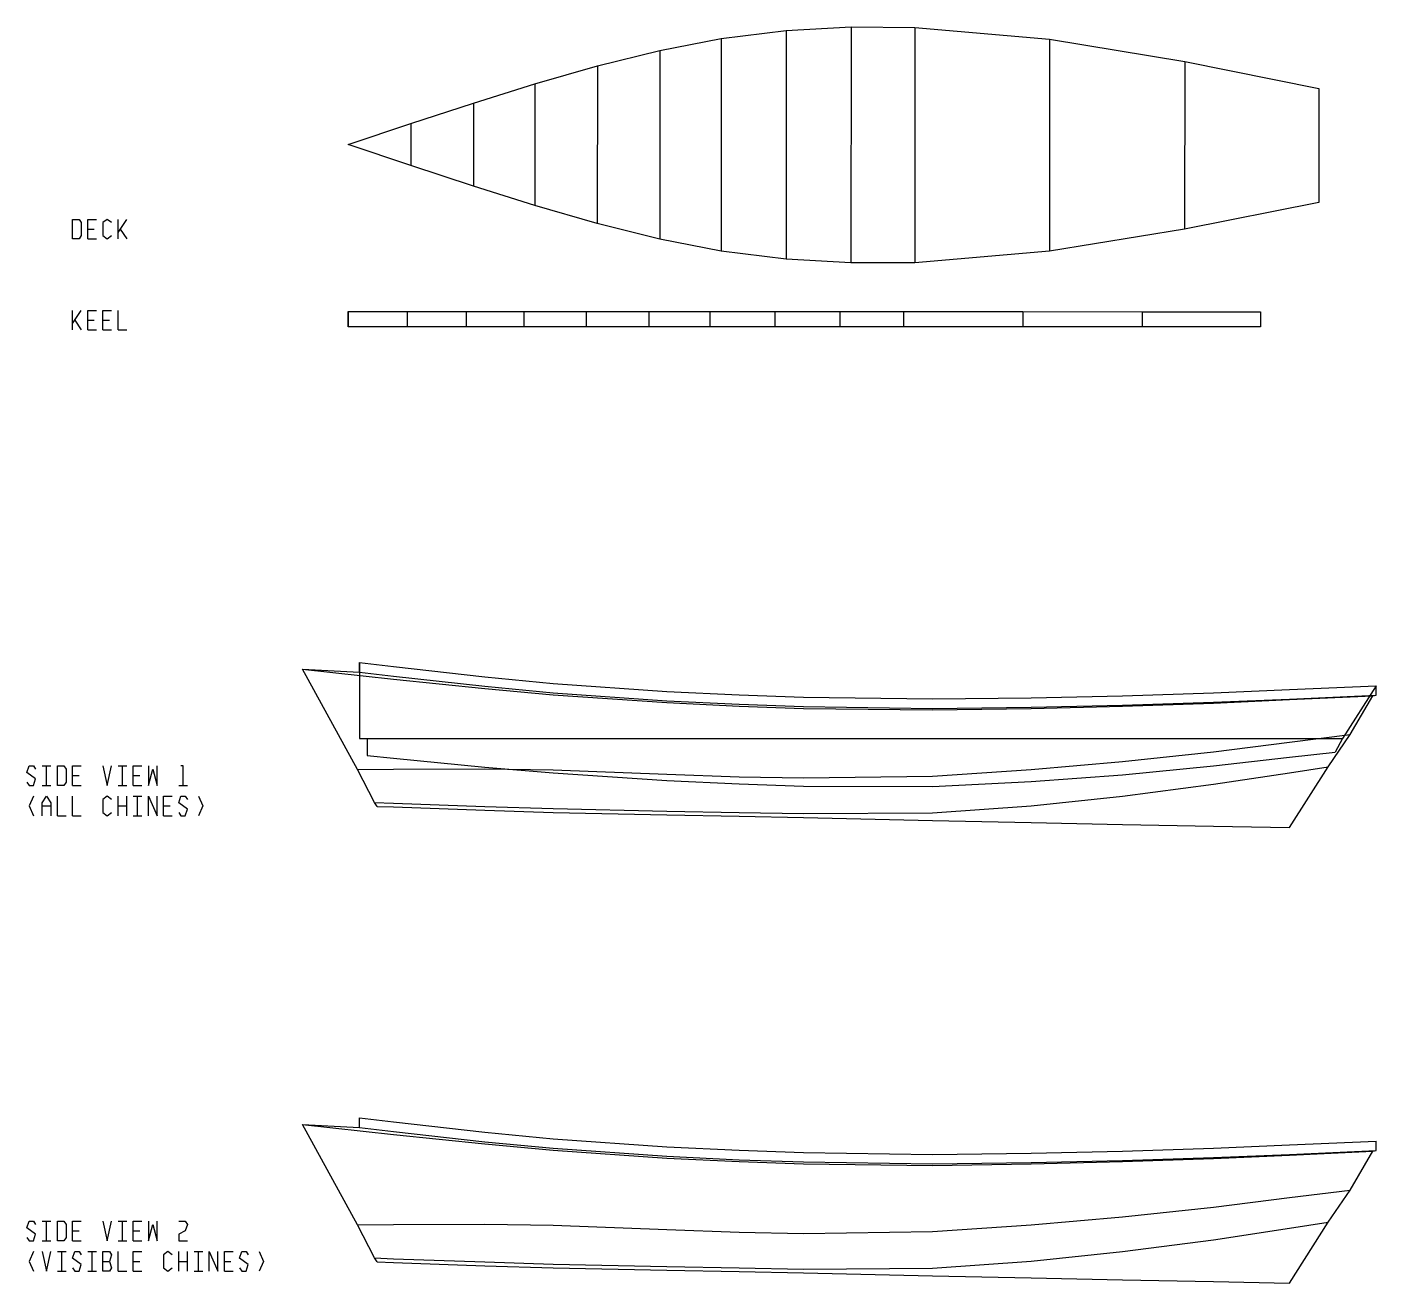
# Model space of a CAD drawing. Header units: metres. Extents: x -385 to 707, y -720 to 1023.
# Drawn here: x -384.6 to -29.2, y -240 to 91 of the extents above; entities that cross this region are included whole.
import ezdxf

# ---------------------------------------------------------------- set-up
doc = ezdxf.new("R2010")
doc.units = ezdxf.units.M

msp = doc.modelspace()

# ---------------------------------------------------------------- linework, layer by layer
for p, q in [((-201.67, 87.92), (-184.56, 90.04)), ((-184.56, 90.04), (-184.62, 29.76)), ((-184.56, 90.04), (-167.46, 90.98)), ((-167.46, 90.98), (-167.52, 28.79)), ((-167.46, 90.98), (-150.66, 90.87)), ((-150.66, 90.87), (-150.71, 28.86)), ((-150.66, 90.87), (-115.18, 87.77)), ((-217.83, 84.79), (-201.67, 87.92)), ((-201.67, 87.92), (-201.72, 31.92)), ((-115.18, 87.77), (-115.23, 31.89)), ((-115.18, 87.77), (-79.6, 81.92)), ((-234.29, 80.7), (-217.83, 84.79)), ((-217.83, 84.79), (-217.87, 35.07)), ((-79.6, 81.92), (-79.64, 37.67)), ((-79.6, 81.92), (-44.24, 74.76)), ((-250.77, 75.96), (-234.29, 80.7)), ((-234.29, 80.7), (-234.33, 39.19)), ((-266.97, 70.92), (-250.77, 75.96)), ((-250.77, 75.96), (-250.8, 43.96)), ((-44.24, 74.76), (-44.27, 44.76)), ((-44.24, 74.76), (-44.27, 44.76)), ((-283.48, 65.53), (-266.97, 70.92)), ((-266.97, 70.92), (-266.99, 49.04)), ((-300, 60.02), (-283.48, 65.53)), ((-283.48, 65.53), (-283.49, 54.45)), ((-300, 60), (-300, 60.02)), ((-300, 60.02), (-300, 60)), ((-283.49, 54.45), (-300, 60)), ((-266.99, 49.04), (-283.49, 54.45)), ((-250.8, 43.96), (-266.99, 49.04)), ((-234.33, 39.19), (-250.8, 43.96)), ((-44.27, 44.76), (-79.64, 37.67)), ((-372.57, 35.14), (-372.57, 40.29)), ((-372.57, 40.29), (-370.86, 40.29)), ((-370.86, 40.29), (-370.29, 39.43)), ((-370.29, 39.43), (-370.29, 36)), ((-368.57, 35.14), (-368.57, 40.29)), ((-368.57, 40.29), (-366.29, 40.29)), ((-363.43, 40.29), (-364.57, 39.43)), ((-364.57, 39.43), (-364.57, 36)), ((-362.29, 39.43), (-363.43, 40.29)), ((-360.57, 35.14), (-360.57, 40.29)), ((-360.57, 36.86), (-358.29, 40.29)), ((-217.87, 35.07), (-234.33, 39.19)), ((-370.29, 36), (-370.86, 35.14)), ((-368.57, 37.71), (-366.86, 37.71)), ((-364.57, 36), (-363.43, 35.14)), ((-363.43, 35.14), (-362.29, 36)), ((-360, 37.71), (-358.29, 35.14)), ((-79.64, 37.67), (-115.23, 31.89)), ((-370.86, 35.14), (-372.57, 35.14)), ((-368.57, 35.14), (-366.29, 35.14)), ((-201.72, 31.92), (-217.87, 35.07)), ((-184.62, 29.76), (-201.72, 31.92)), ((-167.52, 28.79), (-184.62, 29.76)), ((-150.71, 28.86), (-167.52, 28.79)), ((-115.23, 31.89), (-150.71, 28.86)), ((-372.57, 11.14), (-372.57, 16.29)), ((-372.57, 12.86), (-370.29, 16.29)), ((-368.57, 11.14), (-368.57, 16.29)), ((-368.57, 16.29), (-366.29, 16.29)), ((-364.57, 11.14), (-364.57, 16.29)), ((-364.57, 16.29), (-362.29, 16.29)), ((-360.57, 11.14), (-360.57, 16.29)), ((-300, 16), (-284.46, 16)), ((-300, 12), (-300, 16)), ((-300, 16), (-300, 12)), ((-284.46, 16), (-268.91, 16)), ((-284.46, 16), (-284.46, 12)), ((-268.91, 16), (-253.67, 16)), ((-268.91, 16), (-268.91, 12)), ((-253.67, 16), (-237.24, 16)), ((-253.67, 16), (-253.67, 12)), ((-237.24, 16), (-220.8, 15.99)), ((-237.24, 16), (-237.24, 12)), ((-220.8, 15.99), (-204.66, 15.99)), ((-220.8, 15.99), (-220.8, 12)), ((-204.66, 15.99), (-187.56, 15.99)), ((-204.66, 15.99), (-204.66, 11.99)), ((-187.56, 15.99), (-170.46, 15.98)), ((-187.56, 15.99), (-187.56, 11.99)), ((-170.46, 15.98), (-153.65, 15.98)), ((-170.46, 15.98), (-170.46, 11.98)), ((-153.65, 15.98), (-122.21, 15.97)), ((-153.65, 15.98), (-153.65, 11.98)), ((-122.21, 15.97), (-90.77, 15.96)), ((-122.21, 15.97), (-122.21, 11.97)), ((-90.77, 15.96), (-59.63, 15.94)), ((-90.77, 15.96), (-90.77, 11.95)), ((-59.63, 15.94), (-59.63, 11.94)), ((-59.63, 15.94), (-59.63, 11.94)), ((-372, 13.71), (-370.29, 11.14)), ((-368.57, 13.71), (-366.86, 13.71)), ((-368.57, 11.14), (-366.29, 11.14)), ((-364.57, 13.71), (-362.86, 13.71)), ((-364.57, 11.14), (-362.29, 11.14)), ((-360.57, 11.14), (-358.29, 11.14)), ((-284.46, 12), (-300, 12)), ((-268.91, 12), (-284.46, 12)), ((-253.67, 12), (-268.91, 12)), ((-237.24, 12), (-253.67, 12)), ((-220.8, 12), (-237.24, 12)), ((-204.66, 11.99), (-220.8, 12)), ((-187.56, 11.99), (-204.66, 11.99)), ((-170.46, 11.98), (-187.56, 11.99)), ((-153.65, 11.98), (-170.46, 11.98)), ((-122.21, 11.97), (-153.65, 11.98)), ((-90.77, 11.95), (-122.21, 11.97)), ((-59.63, 11.94), (-90.77, 11.95)), ((-297, -79), (-297, -76.5)), ((-297, -76.5), (-288, -77.56)), ((-297, -76.5), (-297, -96.5)), ((-288, -77.56), (-264, -80.25)), ((-297.5, -104.7), (-312, -78.25)), ((-312, -78.25), (-288, -80.9)), ((-312, -78.25), (-297, -79)), ((-297, -79), (-288, -80.06)), ((-288, -80.06), (-264, -82.76)), ((-288, -80.9), (-264, -83.36)), ((-264, -80.25), (-246, -82)), ((-264, -82.76), (-246, -84.5)), ((-264, -83.36), (-246, -85)), ((-246, -82), (-216, -84.09)), ((-246, -84.5), (-216, -86.59)), ((-246, -85), (-216, -87.07)), ((-216, -84.09), (-197, -85)), ((-197, -85), (-180, -85.58)), ((-120, -85.78), (-96, -85.25)), ((-96, -85.25), (-72, -84.45)), ((-72, -84.45), (-52, -83.61)), ((-52, -83.61), (-29.2, -82.6)), ((-52, -86.11), (-29.2, -85.1)), ((-52, -86.27), (-30, -85.25)), ((-29.2, -82.6), (-38, -96.5)), ((-36, -95.5), (-30, -85.25)), ((-30, -85.25), (-29.2, -85.1)), ((-29.2, -85.1), (-29.2, -82.6)), ((-216, -86.59), (-197, -87.5)), ((-216, -87.07), (-197, -88)), ((-197, -87.5), (-180, -88.08)), ((-197, -88), (-180, -88.57)), ((-180, -85.58), (-146, -86.1)), ((-180, -88.08), (-146, -88.6)), ((-180, -88.57), (-146, -89)), ((-146, -86.1), (-120, -85.78)), ((-146, -88.6), (-120, -88.28)), ((-146, -89), (-120, -88.61)), ((-120, -88.28), (-96, -87.75)), ((-120, -88.61), (-96, -88.02)), ((-96, -87.75), (-72, -86.95)), ((-96, -88.02), (-72, -87.16)), ((-72, -86.95), (-52, -86.11)), ((-72, -87.16), (-52, -86.27)), ((-52, -97.5), (-36, -95.5)), ((-41.8, -104), (-36, -95.5)), ((-297, -96.5), (-288, -96.5)), ((-297, -96.5), (-295, -96.5)), ((-295, -96.5), (-288, -96.5)), ((-295, -96.5), (-295, -101)), ((-288, -96.5), (-264, -96.5)), ((-288, -96.5), (-264, -96.5)), ((-264, -96.5), (-246, -96.5)), ((-264, -96.5), (-246, -96.5)), ((-246, -96.5), (-216, -96.5)), ((-246, -96.5), (-216, -96.5)), ((-216, -96.5), (-197, -96.5)), ((-216, -96.5), (-197, -96.5)), ((-197, -96.5), (-180, -96.5)), ((-197, -96.5), (-180, -96.5)), ((-180, -96.5), (-146, -96.5)), ((-180, -96.5), (-146, -96.5)), ((-146, -96.5), (-120, -96.5)), ((-146, -96.5), (-120, -96.5)), ((-120, -96.5), (-96, -96.5)), ((-120, -96.5), (-96, -96.5)), ((-96, -96.5), (-72, -96.5)), ((-96, -96.5), (-72, -96.5)), ((-72, -96.5), (-52, -96.5)), ((-72, -96.5), (-52, -96.5)), ((-72, -100.01), (-52, -97.5)), ((-52, -96.5), (-38, -96.5)), ((-52, -96.5), (-38, -96.5)), ((-38, -96.5), (-40, -100.1)), ((-38, -96.5), (-38, -96.5)), ((-295, -101), (-288, -101.7)), ((-295, -101), (-295, -101)), ((-295, -101), (-288, -101.7)), ((-288, -101.7), (-264, -104.04)), ((-288, -101.7), (-264, -104.04)), ((-120, -104.67), (-96, -102.55)), ((-96, -102.55), (-72, -100.01)), ((-72, -103.75), (-52, -101.47)), ((-72, -103.75), (-52, -101.47)), ((-52, -101.47), (-40, -100.1)), ((-52, -101.47), (-40, -100.1)), ((-40, -100.1), (-40, -100.1)), ((-384.57, -105.43), (-384, -103.71)), ((-382.29, -107.14), (-384.57, -105.43)), ((-384, -103.71), (-382.86, -103.71)), ((-382.86, -103.71), (-382.29, -104.57)), ((-380.57, -103.71), (-378.29, -103.71)), ((-379.43, -108.86), (-379.43, -103.71)), ((-376.57, -108.86), (-376.57, -103.71)), ((-376.57, -103.71), (-374.86, -103.71)), ((-374.86, -103.71), (-374.29, -104.57)), ((-374.29, -104.57), (-374.29, -108)), ((-372.57, -108.86), (-372.57, -103.71)), ((-372.57, -103.71), (-370.29, -103.71)), ((-372.57, -106.29), (-370.86, -106.29)), ((-364.57, -103.71), (-363.43, -108.86)), ((-363.43, -108.86), (-362.29, -103.71)), ((-360.57, -103.71), (-358.29, -103.71)), ((-359.43, -108.86), (-359.43, -103.71)), ((-356.57, -108.86), (-356.57, -103.71)), ((-356.57, -103.71), (-354.29, -103.71)), ((-356.57, -106.29), (-354.86, -106.29)), ((-352.57, -103.71), (-352.57, -108.86)), ((-352.57, -108.86), (-351.43, -104.57)), ((-351.43, -104.57), (-350.29, -108.86)), ((-350.29, -108.86), (-350.29, -103.71)), ((-343.43, -103.71), (-344, -103.71)), ((-343.43, -108.86), (-343.43, -103.71)), ((-297.5, -104.7), (-288, -104.61)), ((-293, -113.4), (-297.5, -104.7)), ((-288, -104.61), (-264, -104.51)), ((-264, -104.04), (-246, -105.6)), ((-264, -104.04), (-246, -105.6)), ((-264, -104.51), (-246, -104.75)), ((-246, -104.75), (-216, -105.87)), ((-246, -105.6), (-216, -107.58)), ((-246, -105.6), (-216, -107.58)), ((-216, -105.87), (-197, -106.58)), ((-197, -106.58), (-180, -106.91)), ((-180, -106.91), (-146, -106.4)), ((-146, -106.4), (-120, -104.67)), ((-120, -107.88), (-96, -106.05)), ((-120, -107.88), (-96, -106.05)), ((-96, -106.05), (-72, -103.75)), ((-96, -106.05), (-72, -103.75)), ((-72, -108.59), (-52, -105.55)), ((-52, -120), (-41.8, -104)), ((-52, -105.55), (-41.8, -104)), ((-384.57, -108), (-384, -108.86)), ((-384, -108.86), (-382.86, -108.86)), ((-382.86, -108.86), (-382.29, -107.14)), ((-380.57, -108.86), (-378.29, -108.86)), ((-374.86, -108.86), (-376.57, -108.86)), ((-374.29, -108), (-374.86, -108.86)), ((-372.57, -108.86), (-370.29, -108.86)), ((-360.57, -108.86), (-358.29, -108.86)), ((-356.57, -108.86), (-354.29, -108.86)), ((-344.57, -108.86), (-342.29, -108.86)), ((-216, -107.58), (-197, -108.5)), ((-216, -107.58), (-197, -108.5)), ((-197, -108.5), (-180, -109.07)), ((-197, -108.5), (-180, -109.07)), ((-180, -109.07), (-146, -109.2)), ((-180, -109.07), (-146, -109.2)), ((-146, -109.2), (-120, -107.88)), ((-146, -109.2), (-120, -107.88)), ((-96, -111.71), (-72, -108.59)), ((-382.86, -111.71), (-384, -114.29)), ((-380.57, -113.43), (-379.43, -111.71)), ((-380.57, -116.86), (-380.57, -113.43)), ((-379.43, -111.71), (-378.29, -113.43)), ((-378.29, -113.43), (-378.29, -116.86)), ((-376.57, -116.86), (-376.57, -111.71)), ((-372.57, -116.86), (-372.57, -111.71)), ((-363.43, -111.71), (-364.57, -112.57)), ((-364.57, -112.57), (-364.57, -116)), ((-362.29, -112.57), (-363.43, -111.71)), ((-360.57, -116.86), (-360.57, -111.71)), ((-358.29, -116.86), (-358.29, -111.71)), ((-356.57, -111.71), (-354.29, -111.71)), ((-355.43, -116.86), (-355.43, -111.71)), ((-352.57, -116.86), (-352.57, -111.71)), ((-352.57, -111.71), (-350.29, -116.86)), ((-350.29, -116.86), (-350.29, -111.71)), ((-348.57, -116.86), (-348.57, -111.71)), ((-348.57, -111.71), (-346.29, -111.71)), ((-344.57, -113.43), (-344, -111.71)), ((-342.29, -115.14), (-344.57, -113.43)), ((-344, -111.71), (-342.86, -111.71)), ((-342.86, -111.71), (-342.29, -112.57)), ((-339.43, -111.71), (-338.29, -114.29)), ((-292.3, -114.4), (-293, -113.4)), ((-293, -113.4), (-288, -113.59)), ((-288, -113.59), (-264, -114.45)), ((-120, -114.24), (-96, -111.71)), ((-384, -114.29), (-382.86, -116.86)), ((-380.57, -114.29), (-378.29, -114.29)), ((-376.57, -116.86), (-374.29, -116.86)), ((-372.57, -116.86), (-370.29, -116.86)), ((-364.57, -116), (-363.43, -116.86)), ((-363.43, -116.86), (-362.29, -116)), ((-360.57, -114.29), (-358.29, -114.29)), ((-356.57, -116.86), (-354.29, -116.86)), ((-348.57, -114.29), (-346.86, -114.29)), ((-348.57, -116.86), (-346.29, -116.86)), ((-344.57, -116), (-344, -116.86)), ((-344, -116.86), (-342.86, -116.86)), ((-342.86, -116.86), (-342.29, -115.14)), ((-338.29, -114.29), (-339.43, -116.86)), ((-292.3, -114.4), (-288, -114.56)), ((-292.3, -114.4), (-292.3, -114.4)), ((-292.3, -114.4), (-288, -114.56)), ((-288, -114.56), (-264, -115.44)), ((-288, -114.56), (-264, -115.44)), ((-264, -114.45), (-246, -115)), ((-264, -115.44), (-246, -116)), ((-264, -115.44), (-246, -116)), ((-246, -115), (-216, -115.65)), ((-246, -116), (-216, -116.65)), ((-246, -116), (-216, -116.65)), ((-216, -115.65), (-197, -116)), ((-216, -116.65), (-197, -117)), ((-216, -116.65), (-197, -117)), ((-197, -116), (-180, -116.31)), ((-197, -117), (-180, -117.35)), ((-197, -117), (-180, -117.35)), ((-180, -116.31), (-146, -116.1)), ((-146, -116.1), (-120, -114.24)), ((-180, -117.35), (-146, -118.1)), ((-180, -117.35), (-146, -118.1)), ((-146, -118.1), (-120, -118.65)), ((-146, -118.1), (-120, -118.65)), ((-120, -118.65), (-96, -119.14)), ((-120, -118.65), (-96, -119.14)), ((-96, -119.14), (-72, -119.61)), ((-96, -119.14), (-72, -119.61)), ((-72, -119.61), (-52, -120)), ((-72, -119.61), (-52, -120)), ((-52, -120), (-52, -120)), ((-52, -120), (-52, -120)), ((-52, -120), (-52, -120)), ((-297.5, -224.7), (-312, -198.25)), ((-312, -198.25), (-288, -200.9)), ((-312, -198.25), (-297, -199)), ((-297, -199), (-297, -196.5)), ((-297, -196.5), (-288, -197.56)), ((-297, -199), (-288, -200.06)), ((-288, -197.56), (-264, -200.25)), ((-288, -200.06), (-264, -202.76)), ((-288, -200.9), (-264, -203.36)), ((-264, -200.25), (-246, -202)), ((-246, -202), (-216, -204.09)), ((-264, -202.76), (-246, -204.5)), ((-264, -203.36), (-246, -205)), ((-246, -204.5), (-216, -206.59)), ((-246, -205), (-216, -207.07)), ((-216, -204.09), (-197, -205)), ((-197, -205), (-180, -205.58)), ((-180, -205.58), (-146, -206.1)), ((-146, -206.1), (-120, -205.78)), ((-120, -205.78), (-96, -205.25)), ((-96, -205.25), (-72, -204.45)), ((-72, -204.45), (-52, -203.61)), ((-72, -206.95), (-52, -206.11)), ((-52, -203.61), (-29.2, -202.6)), ((-52, -206.11), (-29.2, -205.1)), ((-52, -206.27), (-30, -205.25)), ((-36, -215.5), (-30, -205.25)), ((-30, -205.25), (-29.2, -205.1)), ((-29.2, -205.1), (-29.2, -202.6)), ((-216, -206.59), (-197, -207.5)), ((-216, -207.07), (-197, -208)), ((-197, -207.5), (-180, -208.08)), ((-197, -208), (-180, -208.57)), ((-180, -208.08), (-146, -208.6)), ((-180, -208.57), (-146, -209)), ((-146, -208.6), (-120, -208.28)), ((-146, -209), (-120, -208.61)), ((-120, -208.28), (-96, -207.75)), ((-120, -208.61), (-96, -208.02)), ((-96, -207.75), (-72, -206.95)), ((-96, -208.02), (-72, -207.16)), ((-72, -207.16), (-52, -206.27)), ((-52, -217.5), (-36, -215.5)), ((-41.8, -224), (-36, -215.5)), ((-96, -222.55), (-72, -220.01)), ((-72, -220.01), (-52, -217.5)), ((-384.57, -225.43), (-384, -223.71)), ((-384, -223.71), (-382.86, -223.71)), ((-382.86, -223.71), (-382.29, -224.57)), ((-380.57, -223.71), (-378.29, -223.71)), ((-379.43, -228.86), (-379.43, -223.71)), ((-376.57, -228.86), (-376.57, -223.71)), ((-376.57, -223.71), (-374.86, -223.71)), ((-374.86, -223.71), (-374.29, -224.57)), ((-372.57, -228.86), (-372.57, -223.71)), ((-372.57, -223.71), (-370.29, -223.71)), ((-364.57, -223.71), (-363.43, -228.86)), ((-363.43, -228.86), (-362.29, -223.71)), ((-360.57, -223.71), (-358.29, -223.71)), ((-359.43, -228.86), (-359.43, -223.71)), ((-356.57, -228.86), (-356.57, -223.71)), ((-356.57, -223.71), (-354.29, -223.71)), ((-352.57, -223.71), (-352.57, -228.86)), ((-350.29, -228.86), (-350.29, -223.71)), ((-344.57, -223.71), (-342.86, -223.71)), ((-342.86, -223.71), (-342.29, -224.57)), ((-120, -224.67), (-96, -222.55)), ((-382.29, -227.14), (-384.57, -225.43)), ((-382.86, -228.86), (-382.29, -227.14)), ((-374.29, -224.57), (-374.29, -228)), ((-372.57, -226.29), (-370.86, -226.29)), ((-356.57, -226.29), (-354.86, -226.29)), ((-352.57, -228.86), (-351.43, -224.57)), ((-351.43, -224.57), (-350.29, -228.86)), ((-342.86, -226.29), (-344.57, -227.14)), ((-344.57, -227.14), (-344.57, -228.86)), ((-342.29, -224.57), (-342.86, -226.29)), ((-297.5, -224.7), (-288, -224.61)), ((-293, -233.4), (-297.5, -224.7)), ((-288, -224.61), (-264, -224.51)), ((-264, -224.51), (-246, -224.75)), ((-246, -224.75), (-216, -225.87)), ((-216, -225.87), (-197, -226.58)), ((-197, -226.58), (-180, -226.91)), ((-180, -226.91), (-146, -226.4)), ((-146, -226.4), (-120, -224.67)), ((-72, -228.59), (-52, -225.55)), ((-52, -240), (-41.8, -224)), ((-52, -225.55), (-41.8, -224)), ((-384.57, -228), (-384, -228.86)), ((-384, -228.86), (-382.86, -228.86)), ((-380.57, -228.86), (-378.29, -228.86)), ((-374.86, -228.86), (-376.57, -228.86)), ((-374.29, -228), (-374.86, -228.86)), ((-372.57, -228.86), (-370.29, -228.86)), ((-360.57, -228.86), (-358.29, -228.86)), ((-356.57, -228.86), (-354.29, -228.86)), ((-344.57, -228.86), (-342.29, -228.86)), ((-96, -231.71), (-72, -228.59)), ((-382.86, -231.71), (-384, -234.29)), ((-384, -234.29), (-382.86, -236.86)), ((-380.57, -231.71), (-379.43, -236.86)), ((-379.43, -236.86), (-378.29, -231.71)), ((-376.57, -231.71), (-374.29, -231.71)), ((-375.43, -236.86), (-375.43, -231.71)), ((-372.57, -233.43), (-372, -231.71)), ((-370.29, -235.14), (-372.57, -233.43)), ((-372, -231.71), (-370.86, -231.71)), ((-370.86, -231.71), (-370.29, -232.57)), ((-368.57, -231.71), (-366.29, -231.71)), ((-367.43, -236.86), (-367.43, -231.71)), ((-364.57, -236.86), (-364.57, -231.71)), ((-364.57, -231.71), (-362.86, -231.71)), ((-364.57, -234.29), (-362.86, -234.29)), ((-362.86, -231.71), (-362.29, -232.57)), ((-362.29, -232.57), (-362.86, -234.29)), ((-362.86, -234.29), (-362.29, -236)), ((-360.57, -236.86), (-360.57, -231.71)), ((-356.57, -236.86), (-356.57, -231.71)), ((-356.57, -231.71), (-354.29, -231.71)), ((-356.57, -234.29), (-354.86, -234.29)), ((-347.43, -231.71), (-348.57, -232.57)), ((-348.57, -232.57), (-348.57, -236)), ((-346.29, -232.57), (-347.43, -231.71)), ((-344.57, -236.86), (-344.57, -231.71)), ((-344.57, -234.29), (-342.29, -234.29)), ((-342.29, -236.86), (-342.29, -231.71)), ((-340.57, -231.71), (-338.29, -231.71)), ((-339.43, -236.86), (-339.43, -231.71)), ((-336.57, -236.86), (-336.57, -231.71)), ((-336.57, -231.71), (-334.29, -236.86)), ((-334.29, -236.86), (-334.29, -231.71)), ((-332.57, -236.86), (-332.57, -231.71)), ((-332.57, -231.71), (-330.29, -231.71)), ((-332.57, -234.29), (-330.86, -234.29)), ((-328.57, -233.43), (-328, -231.71)), ((-326.29, -235.14), (-328.57, -233.43)), ((-328, -231.71), (-326.86, -231.71)), ((-326.86, -231.71), (-326.29, -232.57)), ((-323.43, -231.71), (-322.29, -234.29)), ((-322.29, -234.29), (-323.43, -236.86)), ((-292.3, -234.4), (-293, -233.4)), ((-293, -233.4), (-288, -233.59)), ((-292.3, -234.4), (-288, -234.56)), ((-292.3, -234.4), (-292.3, -234.4)), ((-292.3, -234.4), (-288, -234.56)), ((-288, -233.59), (-264, -234.45)), ((-264, -234.45), (-246, -235)), ((-146, -236.1), (-120, -234.24)), ((-120, -234.24), (-96, -231.71)), ((-376.57, -236.86), (-374.29, -236.86)), ((-372.57, -236), (-372, -236.86)), ((-372, -236.86), (-370.86, -236.86)), ((-370.86, -236.86), (-370.29, -235.14)), ((-368.57, -236.86), (-366.29, -236.86)), ((-362.86, -236.86), (-364.57, -236.86)), ((-362.29, -236), (-362.86, -236.86)), ((-360.57, -236.86), (-358.29, -236.86)), ((-356.57, -236.86), (-354.29, -236.86)), ((-348.57, -236), (-347.43, -236.86)), ((-347.43, -236.86), (-346.29, -236)), ((-340.57, -236.86), (-338.29, -236.86)), ((-332.57, -236.86), (-330.29, -236.86)), ((-328.57, -236), (-328, -236.86)), ((-328, -236.86), (-326.86, -236.86)), ((-326.86, -236.86), (-326.29, -235.14)), ((-288, -234.56), (-264, -235.44)), ((-288, -234.56), (-264, -235.44)), ((-264, -235.44), (-246, -236)), ((-264, -235.44), (-246, -236)), ((-246, -235), (-216, -235.65)), ((-246, -236), (-216, -236.65)), ((-246, -236), (-216, -236.65)), ((-216, -235.65), (-197, -236)), ((-216, -236.65), (-197, -237)), ((-216, -236.65), (-197, -237)), ((-197, -236), (-180, -236.31)), ((-197, -237), (-180, -237.35)), ((-197, -237), (-180, -237.35)), ((-180, -236.31), (-146, -236.1)), ((-180, -237.35), (-146, -238.1)), ((-180, -237.35), (-146, -238.1)), ((-146, -238.1), (-120, -238.65)), ((-146, -238.1), (-120, -238.65)), ((-120, -238.65), (-96, -239.14)), ((-120, -238.65), (-96, -239.14)), ((-96, -239.14), (-72, -239.61)), ((-96, -239.14), (-72, -239.61)), ((-72, -239.61), (-52, -240)), ((-72, -239.61), (-52, -240)), ((-52, -240), (-52, -240)), ((-52, -240), (-52, -240)), ((-52, -240), (-52, -240))]:
    msp.add_line(p, q)

doc.saveas('drawing.dxf')
